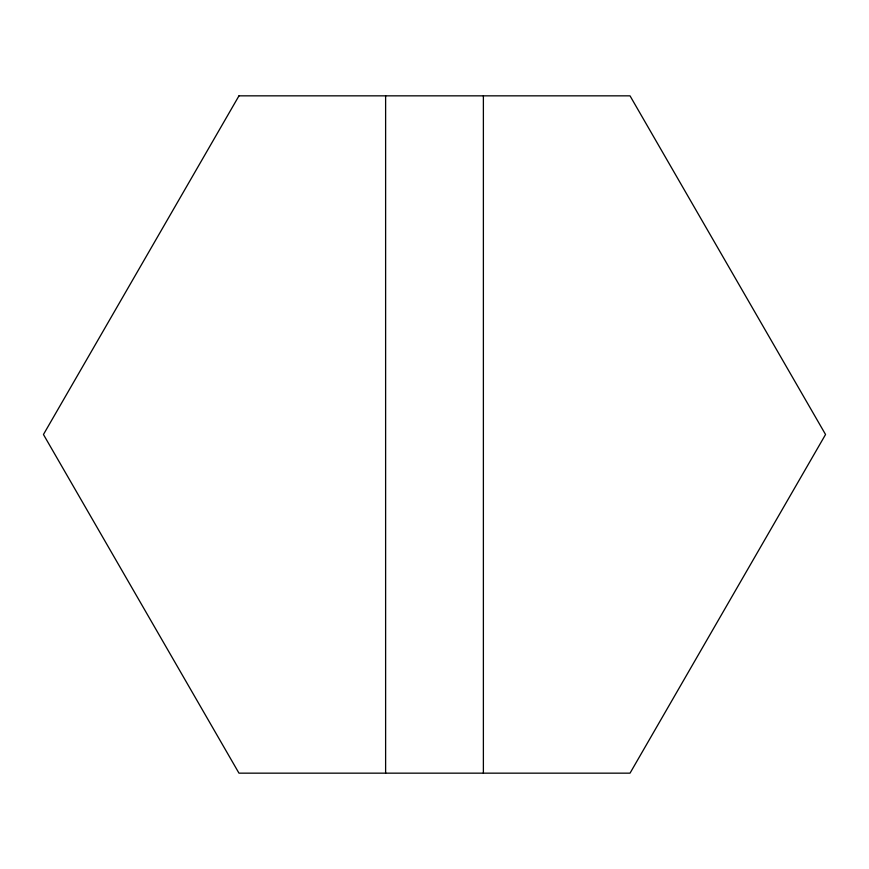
<?xml version="1.0" encoding="UTF-8"?>
<svg xmlns="http://www.w3.org/2000/svg" width="869" height="869" viewBox="0 0 869 869"><rect width="100%" height="100%" fill="white"/><g stroke="black" fill="none" stroke-linecap="round" stroke-linejoin="round"><path stroke-width="1.3" d="M483.381 95.84L483.381 773.16M385.619 95.84L385.619 773.16M238.975 95.84L43.45 434.5L238.975 773.16L630.025 773.16L825.55 434.5L630.025 95.84L238.975 95.84"/></g></svg>
